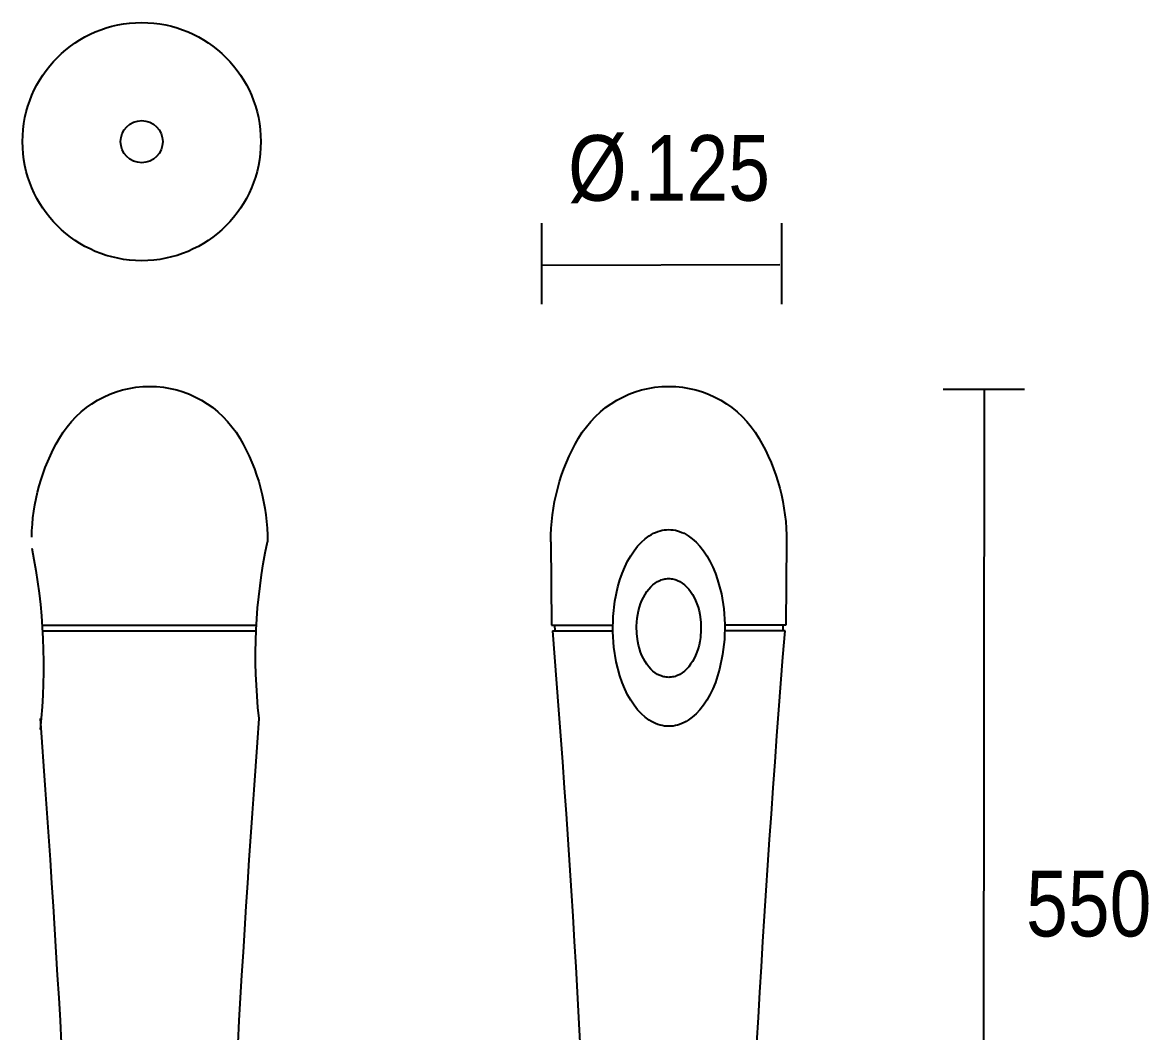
# Model space of a CAD drawing. Extents: x 4 to 128, y 3 to 202.
# Drawn here: x 16.9 to 127.6, y 102.6 to 201.8 of the extents above; entities that cross this region are included whole.
import ezdxf

# ---------------------------------------------------------------- set-up
doc = ezdxf.new("R2010")
doc.units = 0
doc.layers.add('LIVELLO_1', color=160, linetype='Continuous')
doc.styles.add('STD', font='txt')

# ---------------------------------------------------------------- blocks, each defined once
blk = doc.blocks.new('AI9-BLK1')
at = {"layer": 'LIVELLO_1', "color": 7}
for p, q in [((4, 80.53), (4, 72.56)), ((27.57, 80.53), (27.57, 72.56)), ((4.04, 76.41), (27.43, 76.48)), ((43.49, 64.21), (51.46, 64.21)), ((47.43, -40.88), (47.55, 64.17)), ((4.91, 49.19), (4.98, 41.01)), ((28.08, 49.19), (28.02, 41.01)), ((-45.05, 41.01), (-24.04, 41.01)), ((4.98, 41.01), (10.99, 41.01)), ((5.26, 41.01), (5.31, 40.45)), ((28.02, 41.01), (22.01, 41.01)), ((27.73, 41.01), (27.7, 40.47)), ((-45.02, 40.45), (-24.07, 40.45)), ((5.07, 40.45), (10.99, 40.45)), ((27.93, 40.45), (22.01, 40.45))]:
    blk.add_line(p, q, dxfattribs=at)
for points in [[(16.5, 31.06), (16.28, 31.07), (16.07, 31.09), (15.85, 31.13), (15.64, 31.18), (15.43, 31.25), (15.21, 31.33), (15, 31.42), (14.8, 31.54), (14.59, 31.66), (14.19, 31.95), (13.81, 32.3), (13.44, 32.69), (13.09, 33.14), (12.76, 33.63), (12.45, 34.17), (12.17, 34.74), (11.92, 35.36), (11.69, 36.01), (11.33, 37.39), (11.1, 38.84), (10.99, 40.35), (11.03, 41.87), (11.2, 43.35), (11.5, 44.78), (11.69, 45.45), (11.92, 46.1), (12.17, 46.72), (12.45, 47.3), (12.76, 47.83), (13.09, 48.32), (13.44, 48.77), (13.81, 49.17), (14.19, 49.51), (14.59, 49.8), (14.8, 49.93), (15, 50.04), (15.21, 50.13), (15.43, 50.21), (15.64, 50.28), (15.85, 50.33), (16.07, 50.37), (16.28, 50.39), (16.5, 50.4), (16.72, 50.39), (16.93, 50.37), (17.15, 50.33), (17.36, 50.28), (17.57, 50.21), (17.78, 50.13), (18, 50.04), (18.2, 49.93), (18.41, 49.8), (18.81, 49.51), (19.19, 49.17), (19.56, 48.77), (19.91, 48.32), (20.24, 47.83), (20.54, 47.3), (20.83, 46.72), (21.08, 46.1), (21.3, 45.45), (21.67, 44.08), (21.9, 42.62), (22, 41.11), (21.97, 39.6), (21.8, 38.11), (21.5, 36.68), (21.3, 36.01), (21.08, 35.36), (20.83, 34.74), (20.54, 34.17), (20.24, 33.63), (19.91, 33.14), (19.56, 32.69), (19.19, 32.3), (18.81, 31.95), (18.41, 31.66), (18.2, 31.54), (18, 31.42), (17.78, 31.33), (17.57, 31.25), (17.36, 31.18), (17.15, 31.13), (16.93, 31.09), (16.72, 31.07), (16.5, 31.06)], [(16.5, 35.87), (16.37, 35.88), (16.25, 35.89), (16.13, 35.91), (16, 35.94), (15.88, 35.97), (15.76, 36.01), (15.64, 36.06), (15.4, 36.17), (15.17, 36.32), (14.95, 36.49), (14.74, 36.69), (14.53, 36.92), (14.34, 37.17), (14.17, 37.43), (14.01, 37.72), (13.86, 38.03), (13.73, 38.36), (13.62, 38.7), (13.52, 39.05), (13.45, 39.41), (13.35, 40.16), (13.33, 40.92), (13.39, 41.68), (13.45, 42.05), (13.52, 42.41), (13.62, 42.77), (13.73, 43.1), (13.86, 43.43), (14.01, 43.74), (14.17, 44.03), (14.34, 44.3), (14.53, 44.54), (14.74, 44.77), (14.95, 44.97), (15.17, 45.14), (15.4, 45.29), (15.64, 45.41), (15.76, 45.45), (15.88, 45.49), (16, 45.53), (16.13, 45.55), (16.25, 45.57), (16.37, 45.58), (16.5, 45.59), (16.62, 45.58), (16.75, 45.57), (16.87, 45.55), (16.99, 45.53), (17.12, 45.49), (17.24, 45.45), (17.36, 45.41), (17.6, 45.29), (17.83, 45.14), (18.05, 44.97), (18.26, 44.77), (18.46, 44.54), (18.65, 44.3), (18.83, 44.03), (18.99, 43.74), (19.14, 43.43), (19.27, 43.1), (19.38, 42.77), (19.48, 42.41), (19.55, 42.05), (19.65, 41.3), (19.67, 40.54), (19.61, 39.79), (19.55, 39.41), (19.48, 39.05), (19.38, 38.7), (19.27, 38.36), (19.14, 38.03), (18.99, 37.72), (18.83, 37.43), (18.65, 37.17), (18.46, 36.92), (18.26, 36.69), (18.05, 36.49), (17.83, 36.32), (17.6, 36.17), (17.36, 36.06), (17.24, 36.01), (17.12, 35.97), (16.99, 35.94), (16.87, 35.91), (16.75, 35.89), (16.62, 35.88), (16.5, 35.87)]]:
    blk.add_lwpolyline(points, dxfattribs=at)
for radius in [11.71, 2.07]:
    blk.add_circle((-35.32, 88.55), radius, dxfattribs=at)
for points in [[(-43.4, 59.4), (-41.56, 62.55), (-38.19, 64.48), (-34.54, 64.48), (-30.9, 64.48), (-27.53, 62.55), (-25.68, 59.4)], [(7.64, 59.4), (9.48, 62.55), (12.85, 64.48), (16.5, 64.48), (20.15, 64.48), (23.52, 62.55), (25.36, 59.4)]]:
    blk.add_open_spline(points, degree=3, knots=[0, 0, 0, 0, 1, 1, 1, 2, 2, 2, 2], dxfattribs=at)
for points in [[(-46.13, 49.65), (-46.08, 53.08), (-45.14, 56.44), (-43.4, 59.4)], [(-25.68, 59.4), (-23.87, 56.3), (-22.93, 52.78), (-22.96, 49.19)], [(4.91, 49.19), (4.88, 52.78), (5.82, 56.3), (7.64, 59.4)], [(25.36, 59.4), (27.18, 56.3), (28.11, 52.78), (28.08, 49.19)], [(-23.77, 31.83), (-24.44, 37.64), (-24.16, 43.47), (-22.96, 49.19)], [(-46.13, 48.58), (-44.94, 42.69), (-44.67, 36.72), (-45.31, 30.75)], [(5.07, 40.45), (7.28, 12.63), (8.62, -13.12), (9.4, -39.34)], [(23.46, -39.34), (24.25, -13.15), (25.73, 12.65), (27.93, 40.45)], [(-45.31, 31.83), (-43.46, 6.76), (-42.21, -16.31), (-41.51, -39.51)], [(-27.53, -39.51), (-26.83, -16.28), (-25.63, 6.73), (-23.77, 31.83)]]:
    blk.add_open_spline(points, degree=3, dxfattribs=at)
at = {"layer": 'LIVELLO_1', "color": 7, "char_height": 6.4508, "attachment_point": 1, "style": 'STD'}
for s, insert in [('\\fArial Narrow|b0|i0;\\H6.4508;\\C7;Ø', (6.61, 89.19)), ('\\fArial Narrow|b0|i0;\\H6.4508;\\C7;125', (14.13, 89.19)), ('\\fArial Narrow|b0|i0;\\H6.4508;\\C7;.', (12.15, 89.19)), ('\\fArial Narrow|b0|i0;\\H6.4508;\\C7;550', (51.63, 16.85))]:
    blk.add_mtext(s, dxfattribs=dict(at, insert=insert))

msp = doc.modelspace()

# ---------------------------------------------------------------- block references
at = {"layer": 'LIVELLO_1', "color": 7}
msp.add_blockref('AI9-BLK1', (63.970772, 101.572784), dxfattribs=at)

doc.saveas('drawing.dxf')
